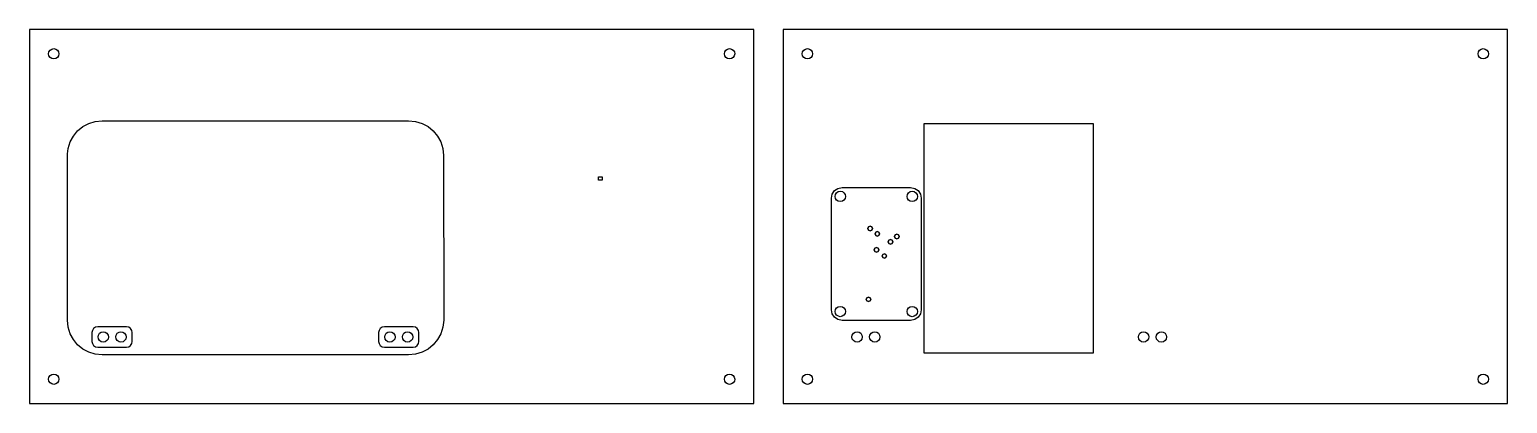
# Model space of a CAD drawing. Extents: x 0 to 112, y 0 to 28.
import ezdxf

# ---------------------------------------------------------------- set-up
doc = ezdxf.new("R2010")
doc.units = 0
doc.layers.add('Layer_1', color=7, linetype='CONTINUOUS')

msp = doc.modelspace()

# ---------------------------------------------------------------- linework, layer by layer
at = {"layer": 'Layer_1', "color": 7}
for points in [[(0.006615, 28.364656), (0.006615, 0.006615), (54.988167, 0.006615), (54.988167, 28.364656)], [(57.228308, 28.364519), (57.228308, 0.006615), (112.209866, 0.006615), (112.209866, 28.364519)], [(1.84327, 26.9215), (1.993826, 26.891529), (2.12145, 26.806222), (2.206711, 26.678567), (2.236629, 26.528001), (2.205704, 26.374895), (2.121403, 26.249865), (1.996375, 26.165562), (1.84327, 26.134634), (1.692701, 26.164552), (1.565045, 26.249815), (1.479737, 26.377442), (1.449769, 26.528001), (1.4797, 26.6786), (1.564998, 26.806272), (1.692671, 26.89157), (1.84327, 26.9215)], [(53.151513, 26.9215), (53.302071, 26.891531), (53.429697, 26.806224), (53.514961, 26.678569), (53.544879, 26.528001), (53.513953, 26.374893), (53.429651, 26.249863), (53.30462, 26.16556), (53.151513, 26.134634), (52.998406, 26.16556), (52.873376, 26.249863), (52.789073, 26.374893), (52.758147, 26.528001), (52.788065, 26.678569), (52.873329, 26.806224), (53.000955, 26.891531), (53.151513, 26.9215)], [(59.064962, 26.921365), (59.215521, 26.891396), (59.343148, 26.806088), (59.428411, 26.678432), (59.458329, 26.527863), (59.427403, 26.374756), (59.343099, 26.249727), (59.218069, 26.165424), (59.064962, 26.134499), (58.914393, 26.164415), (58.786735, 26.249677), (58.701426, 26.377304), (58.671456, 26.527863), (58.701387, 26.678464), (58.786686, 26.806138), (58.914361, 26.891436), (59.064962, 26.921365)], [(110.373205, 26.921365), (110.523764, 26.891396), (110.651391, 26.806089), (110.736654, 26.678432), (110.766572, 26.527863), (110.735645, 26.374756), (110.651342, 26.249727), (110.526312, 26.165424), (110.373205, 26.134499), (110.220101, 26.165427), (110.095075, 26.249731), (110.010774, 26.374759), (109.979849, 26.527863), (110.009765, 26.67843), (110.095026, 26.806085), (110.22265, 26.891393), (110.373205, 26.921365)], [(5.529845, 21.453369), (28.782494, 21.453369), (29.31682, 21.40032), (29.814097, 21.246364), (30.263659, 21.003128), (30.654834, 20.680452), (30.977374, 20.289412), (31.22074, 19.839853), (31.374563, 19.342439), (31.4283, 18.807562), (31.452499, 6.345563), (31.452499, 6.333789), (31.374562, 5.792761), (31.220739, 5.295485), (30.977373, 4.845926), (30.654833, 4.454747), (30.263658, 4.13221), (29.814097, 3.888835), (29.316819, 3.735017), (28.782493, 3.681283), (28.768542, 3.681283), (5.532856, 3.681283), (5.529839, 3.681283), (4.99496, 3.735017), (4.498364, 3.888835), (4.048673, 4.13221), (3.656946, 4.454747), (3.334409, 4.845926), (3.091034, 5.295485), (2.937896, 5.792761), (2.878011, 6.333789), (2.884043, 18.807549), (2.897722, 18.94291), (2.937917, 19.342425), (3.091053, 19.839839), (3.334427, 20.289398), (3.656968, 20.680439), (4.048691, 21.003114), (4.498382, 21.246351), (4.994979, 21.400307)], [(67.93733, 21.245682), (80.757959, 21.245682), (80.757959, 3.821578), (67.93733, 3.821578)], [(43.206901, 17.20084), (43.471484, 17.20084), (43.471484, 16.936257), (43.206901, 16.936257)], [(61.690843, 16.380873), (66.897022, 16.380873), (67.210076, 16.317981), (67.465181, 16.146263), (67.636898, 15.891158), (67.699789, 15.578103), (67.699789, 7.105486), (67.636898, 6.792432), (67.465181, 6.537328), (67.210076, 6.365611), (66.897022, 6.302719), (61.690843, 6.302719), (61.377787, 6.365611), (61.122682, 6.537328), (60.950965, 6.792432), (60.888073, 7.105486), (60.888073, 15.578103), (60.950965, 15.891158), (61.122682, 16.146263), (61.377787, 16.317981), (61.690843, 16.380873)], [(61.954915, 15.707442), (61.923999, 15.554308), (61.839687, 15.429256), (61.714636, 15.344944), (61.561502, 15.314028), (61.408367, 15.344944), (61.283316, 15.429256), (61.199004, 15.554307), (61.168087, 15.707442), (61.199004, 15.860577), (61.283316, 15.985628), (61.408367, 16.06994), (61.561502, 16.100856), (61.714636, 16.06994), (61.839687, 15.985628), (61.923999, 15.860576), (61.954915, 15.707442)], [(67.419784, 15.707442), (67.388867, 15.554307), (67.304555, 15.429256), (67.179504, 15.344944), (67.026369, 15.314028), (66.873235, 15.344944), (66.748183, 15.429256), (66.663872, 15.554307), (66.632955, 15.707442), (66.663872, 15.860577), (66.748183, 15.985628), (66.873235, 16.06994), (67.026369, 16.100856), (67.179504, 16.06994), (67.304555, 15.985628), (67.388867, 15.860577), (67.419784, 15.707442)], [(63.831004, 13.447035), (63.952498, 13.396533), (64.002999, 13.275032), (63.9525, 13.1536), (63.831004, 13.103167), (63.709494, 13.153599), (63.658993, 13.275032), (63.709494, 13.396535), (63.831004, 13.447035)], [(63.83101, 13.447112), (63.709517, 13.396624), (63.659028, 13.275133), (63.709517, 13.153641), (63.83101, 13.103154), (63.952497, 13.153644), (64.002986, 13.275133), (63.952497, 13.396621), (63.83101, 13.447112)], [(64.368643, 13.043887), (64.247151, 12.993399), (64.196661, 12.871908), (64.247151, 12.750417), (64.368643, 12.699929), (64.490128, 12.750419), (64.540617, 12.871908), (64.490128, 12.993396), (64.368643, 13.043887)], [(64.368617, 13.043829), (64.490111, 12.993326), (64.540612, 12.871823), (64.490111, 12.750322), (64.368617, 12.69982), (64.247178, 12.750321), (64.196748, 12.871823), (64.247178, 12.993327), (64.368617, 13.043829)], [(65.376705, 12.438946), (65.498202, 12.388513), (65.548706, 12.267081), (65.498202, 12.145579), (65.376705, 12.095078), (65.255196, 12.145578), (65.204695, 12.267081), (65.255196, 12.388514), (65.376705, 12.438946)], [(65.376705, 12.439052), (65.255213, 12.388563), (65.204724, 12.26707), (65.255213, 12.145581), (65.376705, 12.095094), (65.498191, 12.145582), (65.548679, 12.26707), (65.498191, 12.388561), (65.376705, 12.439052)], [(65.847132, 12.842274), (65.725641, 12.791786), (65.67515, 12.670295), (65.725641, 12.548805), (65.847132, 12.498316), (65.96862, 12.548806), (66.019109, 12.670295), (65.96862, 12.791785), (65.847132, 12.842274)], [(65.84718, 12.84229), (65.968683, 12.791789), (66.019183, 12.670287), (65.968683, 12.548788), (65.84718, 12.498287), (65.725674, 12.548787), (65.675171, 12.670287), (65.725674, 12.79179), (65.84718, 12.84229)], [(64.301439, 11.834215), (64.179946, 11.783725), (64.129457, 11.662233), (64.179946, 11.540743), (64.301439, 11.490256), (64.422924, 11.540746), (64.473413, 11.662233), (64.422924, 11.783723), (64.301439, 11.834215)], [(64.301478, 11.834201), (64.422981, 11.7837), (64.473481, 11.662198), (64.422976, 11.540697), (64.301478, 11.490195), (64.179973, 11.540696), (64.12947, 11.662198), (64.179973, 11.783701), (64.301478, 11.834201)], [(64.906276, 11.363785), (64.784784, 11.313297), (64.734294, 11.191806), (64.784784, 11.070315), (64.906276, 11.019827), (65.027762, 11.070317), (65.07825, 11.191806), (65.027762, 11.313295), (64.906276, 11.363785)], [(64.906356, 11.363725), (65.027791, 11.313223), (65.078224, 11.191722), (65.027791, 11.070218), (64.906356, 11.019716), (64.78486, 11.070217), (64.734361, 11.191722), (64.78486, 11.313223), (64.906356, 11.363725)], [(63.696601, 8.070784), (63.818099, 8.020283), (63.868604, 7.898784), (63.818099, 7.777283), (63.696601, 7.726781), (63.575094, 7.777281), (63.524593, 7.898784), (63.575094, 8.020284), (63.696601, 8.070784)], [(63.696601, 8.070784), (63.575109, 8.020297), (63.524619, 7.89881), (63.575109, 7.777317), (63.696601, 7.726828), (63.818089, 7.777318), (63.868578, 7.898807), (63.818089, 8.020295), (63.696601, 8.070784)], [(61.954915, 6.97615), (61.924969, 6.825596), (61.839688, 6.697962), (61.712055, 6.61268), (61.561502, 6.582733), (61.410948, 6.61268), (61.283315, 6.697962), (61.198034, 6.825596), (61.168087, 6.97615), (61.199004, 7.129284), (61.283316, 7.254336), (61.408367, 7.338648), (61.561502, 7.369564), (61.714636, 7.338647), (61.839687, 7.254335), (61.923999, 7.129284), (61.954915, 6.97615)], [(67.419784, 6.97615), (67.389837, 6.825596), (67.304556, 6.697962), (67.176923, 6.61268), (67.026369, 6.582733), (66.875816, 6.61268), (66.748183, 6.697962), (66.662901, 6.825596), (66.632955, 6.97615), (66.663872, 7.129284), (66.748183, 7.254336), (66.873235, 7.338647), (67.026369, 7.369564), (67.179504, 7.338647), (67.304555, 7.254336), (67.388867, 7.129284), (67.419784, 6.97615)], [(5.18174, 5.813692), (5.01178, 5.779376), (4.872593, 5.685306), (4.778528, 5.546254), (4.744342, 5.376167), (4.744342, 4.714269), (4.778528, 4.544182), (4.872593, 4.40513), (5.01178, 4.310925), (5.18174, 4.276744), (7.369918, 4.276744), (7.540691, 4.310925), (7.679738, 4.40513), (7.773122, 4.544182), (7.808124, 4.714269), (7.808124, 5.376167), (7.773122, 5.546254), (7.679738, 5.685306), (7.540691, 5.779376), (7.369918, 5.813692)], [(26.941727, 5.813692), (26.771781, 5.779376), (26.632588, 5.685306), (26.538522, 5.546116), (26.504343, 5.376167), (26.504343, 4.714134), (26.538522, 4.544182), (26.632588, 4.404992), (26.771781, 4.310925), (26.941727, 4.276744), (29.129912, 4.276744), (29.300685, 4.310925), (29.439737, 4.404992), (29.533117, 4.544182), (29.568123, 4.714134), (29.568123, 5.376167), (29.533117, 5.546116), (29.439737, 5.685306), (29.300685, 5.779376), (29.129912, 5.813692)], [(5.604359, 5.438651), (5.754918, 5.408682), (5.882545, 5.323375), (5.967809, 5.195718), (5.997726, 5.045149), (5.9668, 4.892042), (5.882496, 4.767013), (5.757466, 4.68271), (5.604359, 4.651785), (5.453792, 4.681703), (5.326136, 4.766966), (5.24083, 4.894592), (5.21086, 5.045149), (5.24079, 5.195749), (5.326088, 5.323421), (5.45376, 5.40872), (5.604359, 5.438651)], [(6.948112, 5.438651), (7.09867, 5.408682), (7.226298, 5.323375), (7.311561, 5.195718), (7.341478, 5.045149), (7.310552, 4.892042), (7.226249, 4.767013), (7.101219, 4.68271), (6.948112, 4.651785), (6.797544, 4.681703), (6.669889, 4.766966), (6.584582, 4.894592), (6.554613, 5.045149), (6.584543, 5.195749), (6.66984, 5.323421), (6.797513, 5.40872), (6.948112, 5.438651)], [(27.36436, 5.438651), (27.514916, 5.40868), (27.642541, 5.323372), (27.727803, 5.195716), (27.757719, 5.045149), (27.726794, 4.892044), (27.642493, 4.767015), (27.517465, 4.682712), (27.36436, 4.651785), (27.211251, 4.682708), (27.086219, 4.76701), (27.001914, 4.892041), (26.970987, 5.045149), (27.000905, 5.195719), (27.08617, 5.323377), (27.2138, 5.408683), (27.36436, 5.438651)], [(28.708113, 5.438651), (28.858669, 5.408679), (28.986294, 5.323372), (29.071555, 5.195716), (29.101472, 5.045149), (29.070546, 4.892044), (28.986245, 4.767015), (28.861217, 4.682713), (28.708113, 4.651785), (28.557545, 4.681702), (28.429889, 4.766965), (28.344582, 4.894591), (28.314612, 5.045149), (28.344542, 5.195749), (28.42984, 5.323422), (28.557513, 5.40872), (28.708113, 5.438651)], [(62.829339, 5.438513), (62.979896, 5.408542), (63.10752, 5.323234), (63.192782, 5.195579), (63.222698, 5.045012), (63.191772, 4.891907), (63.107471, 4.766879), (62.982443, 4.682577), (62.829339, 4.65165), (62.676231, 4.682573), (62.5512, 4.766875), (62.466895, 4.891904), (62.435968, 5.045012), (62.465885, 5.195582), (62.55115, 5.323239), (62.678779, 5.408546), (62.829339, 5.438513)], [(64.173092, 5.438513), (64.323648, 5.408542), (64.451273, 5.323234), (64.536534, 5.195579), (64.566451, 5.045012), (64.535525, 4.891907), (64.451223, 4.76688), (64.326196, 4.682577), (64.173092, 4.65165), (64.022525, 4.681568), (63.89487, 4.76683), (63.809563, 4.894455), (63.779593, 5.045012), (63.809523, 5.195611), (63.894821, 5.323284), (64.022493, 5.408582), (64.173092, 5.438513)], [(84.589332, 5.438513), (84.739932, 5.408583), (84.867605, 5.323285), (84.952903, 5.195612), (84.982833, 5.045012), (84.952863, 4.894454), (84.867555, 4.766829), (84.739899, 4.681567), (84.589332, 4.65165), (84.436227, 4.682577), (84.311199, 4.766879), (84.226897, 4.891907), (84.19597, 5.045012), (84.225887, 5.195579), (84.311149, 5.323235), (84.438775, 5.408543), (84.589332, 5.438513)], [(85.933087, 5.438513), (86.083645, 5.408544), (86.211273, 5.323237), (86.296536, 5.19558), (86.326453, 5.045012), (86.295527, 4.891905), (86.211223, 4.766877), (86.086193, 4.682575), (85.933087, 4.65165), (85.779982, 4.682577), (85.654954, 4.766879), (85.570652, 4.891907), (85.539726, 5.045012), (85.569642, 5.195579), (85.654904, 5.323235), (85.78253, 5.408543), (85.933087, 5.438513)], [(1.84327, 2.236774), (1.996375, 2.205847), (2.121403, 2.121543), (2.205704, 1.996513), (2.236629, 1.843408), (2.206711, 1.692841), (2.12145, 1.565187), (1.993826, 1.47988), (1.84327, 1.449909), (1.692671, 1.479839), (1.564998, 1.565136), (1.479699, 1.692808), (1.449769, 1.843408), (1.479737, 1.993966), (1.565045, 2.121594), (1.692701, 2.206857), (1.84327, 2.236774)], [(53.151513, 2.236774), (53.30462, 2.205849), (53.429651, 2.121546), (53.513953, 1.996515), (53.544879, 1.843408), (53.514961, 1.69284), (53.429697, 1.565184), (53.302071, 1.479878), (53.151513, 1.449909), (53.000955, 1.479878), (52.873329, 1.565184), (52.788065, 1.69284), (52.758147, 1.843408), (52.789073, 1.996515), (52.873375, 2.121545), (52.998406, 2.205849), (53.151513, 2.236774)], [(59.064962, 2.236637), (59.218069, 2.205711), (59.343099, 2.121409), (59.427403, 1.996379), (59.458329, 1.843273), (59.428411, 1.692704), (59.343148, 1.565047), (59.215521, 1.47974), (59.064962, 1.449771), (58.914361, 1.4797), (58.786686, 1.564998), (58.701387, 1.692672), (58.671456, 1.843273), (58.701426, 1.993832), (58.786735, 2.121459), (58.914393, 2.206721), (59.064962, 2.236637)], [(110.373205, 2.236637), (110.526312, 2.205712), (110.651342, 2.121409), (110.735645, 1.99638), (110.766572, 1.843273), (110.736654, 1.692704), (110.651391, 1.565047), (110.523764, 1.47974), (110.373205, 1.449771), (110.22265, 1.479743), (110.095026, 1.565051), (110.009765, 1.692706), (109.979849, 1.843273), (110.010774, 1.996377), (110.095075, 2.121405), (110.220101, 2.205708), (110.373205, 2.236637)]]:
    msp.add_lwpolyline(points, close=True, dxfattribs=at)

doc.saveas('drawing.dxf')
